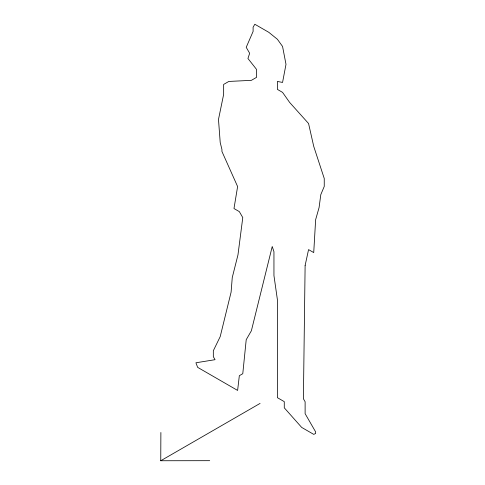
<?xml version="1.0" encoding="UTF-8"?>
<svg xmlns="http://www.w3.org/2000/svg" width="485" height="485" viewBox="0 0 485 485"><rect width="100%" height="100%" fill="white"/><g stroke="black" fill="none" stroke-linecap="round" stroke-linejoin="round"><path stroke-width="0.73" d="M209.708 460.677L160.753 460.75L160.881 432.487M160.753 460.75L260.081 403.405M305.12 265.501L303.398 398.773L305.12 401.756L305.12 413.681L315.638 431.899L315.638 433.487L313.728 434.372L301.676 427.418L284.277 407.824L284.277 401.641L277.39 397.67L277.39 299.621L273.946 275.553L273.946 251.703L272.231 246.513L251.382 330.758L246.216 339.7L242.779 373.711L239.335 375.699L237.614 390.431L197.644 367.351L195.922 362.78L215.049 359.688L213.327 356.705L213.327 350.746L220.208 336.608L231.096 292.152L232.26 277.541L237.977 254.831L242.779 217.583L239.335 211.624L233.982 208.532L237.614 186.555L221.93 151.447L221.93 149.459L220.208 142.505L218.486 119.425L223.652 94.363L223.652 84.426L228.817 81.444L251.382 80.34L256.547 77.357L256.547 69.41L247.938 58.479L249.66 53.289L246.216 47.324L253.103 31.428L253.103 27.233L254.825 24.25L268.787 32.307L277.39 39.267L282.555 46.445L285.998 64.329L282.555 82.438L277.39 81.444L277.39 89.392L282.555 92.374L289.63 102.42L308.563 123.511L313.728 146.367L324.247 178.498L324.247 186.446L320.803 194.618L319.082 207.538L315.638 219.681L313.728 252.582L308.563 249.605L305.12 265.501"/></g></svg>
